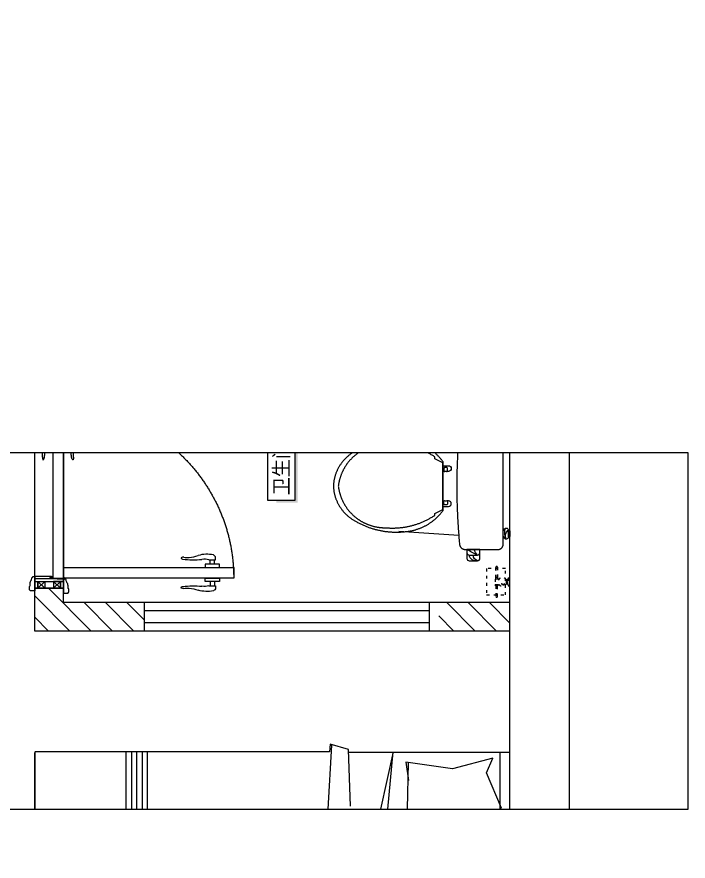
# Model space of a CAD drawing. Header units: millimetres. Extents: x 3162 to 221128, y -144913 to 11496.
# Drawn here: x 217206 to 220032, y -33634 to -30081 of the extents above; entities that cross this region are included whole.
import ezdxf
from ezdxf.enums import TextEntityAlignment as Align
from ezdxf.xclip import XClip

# ---------------------------------------------------------------- set-up
doc = ezdxf.new("R2010")
doc.units = ezdxf.units.MM
doc.header["$LTSCALE"] = 10
doc.header["$XCLIPFRAME"] = 2
for name, pattern in [('ACAD_ISO03W100', [30, 12, -18]), ('DASH', [8.89, 6.35, -2.54]), ('DOTE', [61.468, 50.8, -5.08, 0.508, -5.08]), ('HIDDEN', [9.525, 6.35, -3.175])]:
    doc.linetypes.add(name, pattern=pattern)
for name, color, linetype, lineweight in [('FC-Doorsill【门槛线】', 8, 'Continuous', 0), ('FF-Door【门】', 51, 'Continuous', 0), ('FF-FIXT【洁具】', 31, 'Continuous', 0), ('FF-MT【门套】', 20, 'Continuous', 0), ('FF-Text【平面文字】', 2, 'Continuous', 0), ('FF-【活动成品家具】', 51, 'Continuous', 0), ('Hidden【虚线】', 136, 'DASH', 0)]:
    doc.layers.add(name, color=color, linetype=linetype, lineweight=lineweight)
doc.layers.add('WALL_NEW【新建墙体】', color=4, linetype='Continuous')
doc.layers.add('WALL【墙体】', color=7, linetype='Continuous')
doc.styles.add('文字', font='')
doc.styles.get('文字').set_extended_font_data('SimSun')

# ---------------------------------------------------------------- blocks, each defined once
blk = doc.blocks.new('海龙_05091009')
at = {"layer": 'WALL【墙体】'}
for p, q in [((-3625, 1925), (3375, 1925)), ((-3375, 1675), (3375, 1675))]:
    blk.add_line(p, q, dxfattribs=at)
blk = doc.blocks.new('1500平10100181')
at = {"ltscale": 300}
for p, q in [((-749, 1000), (603.1, 1000)), ((-749, 1000), (-749, 374.1)), ((603.1, 1000), (603.1, 320.9)), ((603.1, 1000), (603.1, 345.9)), ((-1270.6, 991.6), (-770.6, 991.6)), ((-1270.6, 491.6), (-1270.6, 991.6)), ((-770.6, 991.6), (-770.6, 491.6)), ((-770.6, 491.6), (-1270.6, 491.6)), ((-1270.6, 491.6), (-770.6, 491.6)), ((-749, 374.1), (-775.9, 311.5)), ((-775.9, 311.5), (-740.1, 257.9)), ((-749, 271.3), (-749, -1000)), ((638.5, 243.1), (606, 239.9)), ((606, 239.9), (606, -999.7)), ((-749, -1000), (603.1, -1000)), ((603.1, -1000), (-749, -1000))]:
    blk.add_line(p, q, dxfattribs=at)
at = {"color": 8}
for p, q in [((-1020.6, 966.9), (-1020.6, 516.3)), ((-770.6, 491.6), (-770.6, 991.6)), ((77.1, 928.5), (369.1, 964.2)), ((369.1, 964.2), (517.3, 901.6)), ((-749, 958.2), (603.1, 958.2)), ((-570, 910.6), (-278, 946.4)), ((-278, 946.4), (-137.7, 883.8)), ((-39.2, 937.4), (32.4, 892.7)), ((-39.2, 937.4), (77.1, 928.5)), ((-39.2, 901.6), (-39.2, 937.4)), ((517.3, 901.6), (580, 928.5)), ((580, 928.5), (535.2, 758.6)), ((-686.4, 883.8), (-686.4, 919.5)), ((-686.4, 919.5), (-614.8, 874.8)), ((-686.4, 919.5), (-570, 910.6)), ((-137.7, 883.8), (-75, 910.6)), ((-75, 910.6), (-119.8, 740.7)), ((-21.3, 687.1), (-39.2, 901.6)), ((-668.5, 669.2), (-686.4, 883.8)), ((535.2, 758.6), (562.1, 561.9)), ((-1254.7, 741.6), (-786.5, 741.6)), ((-119.8, 740.7), (-92.9, 544)), ((-57.5, 551.6), (-21.3, 687.1)), ((-704.3, 535), (-668.5, 669.2)), ((-605.8, 587.2), (-703.4, 538.5)), ((16.7, 588.7), (-72.8, 544)), ((560.7, 572.1), (130.8, 561.9)), ((486.3, 572.7), (485.7, 570.5)), ((562.1, 561.9), (486.3, 572.7)), ((-632.7, 544), (-704.3, 535)), ((-516.3, 544), (-632.7, 544)), ((-155.6, 552.9), (-516.3, 544)), ((-92.9, 544), (-155.6, 552.9)), ((14.5, 561.9), (-93.5, 548.4)), ((130.8, 561.9), (14.5, 561.9)), ((-749, 383), (606.9, 508.2)), ((606.9, 508.2), (-48.2, 365.2)), ((-740.1, 257.9), (172.2, 347.3)), ((378.1, 329.4), (615.8, 320.5)), ((603.1, 345.9), (603.1, 320.9)), ((603.1, 320.9), (616.4, 320.9)), ((616.4, 320.9), (638.5, 243.1)), ((633.7, 248.9), (-740.1, 168.4)), ((-740.1, 168.4), (-360.8, 213.2)), ((229.7, -1000), (229.7, 227.8)), ((250.5, -1000), (250.5, 228.9)), ((274.6, -1000), (274.6, 230.2)), ((295.4, -1000), (295.4, 231.3)), ((319.4, -1000), (319.4, 232.6)), ((-320.9, -1000), (-320.9, 186.7)), ((-300.1, -1000), (-300.1, 187.8)), ((-276, -1000), (-276, 189)), ((-255.2, -1000), (-255.2, 190.1)), ((-231.2, -1000), (-231.2, 191.4)), ((-749, -526.3), (603.1, -526.3)), ((-749, -547.1), (603.1, -547.1)), ((-749, -571.3), (603.1, -571.3)), ((-749, -592.1), (603.1, -592.1)), ((-749, -616), (603.1, -616))]:
    blk.add_line(p, q, dxfattribs=at)
for radius in [175, 72.2]:
    blk.add_circle((-1020.6, 741.6), radius, dxfattribs=at)
blk = doc.blocks.new('马桶平面15')
at = {"color": 251}
for p, q in [((-164.1, 735.1), (-187.7, 735.1)), ((-182.4, 735.2), (-182.4, 743.3)), ((-175.9, 735.1), (-175.9, 743.3)), ((-168.6, 743.3), (-168.6, 735.1))]:
    blk.add_line(p, q, dxfattribs=at)
for points in [[(24.1, 519.2, -0.023855), (-216.9, 530.8, -0.42765), (-242.5, 555.3), (-242.5, 695.1, -0.382307), (-220.4, 714.9), (24.1, 714.9), (268.6, 714.9, -0.382307), (290.7, 695.1), (290.7, 555.3, -0.42765), (265.1, 530.8, -0.023855)], [(24.1, 0, -0.272339), (-125.1, 96, -0.163159), (-166.6, 310.4, -0.20934), (-78.5, 461.5), (24.1, 461.5), (126.7, 461.5, -0.20934), (214.8, 310.4, -0.163159), (173.3, 96, -0.272339)]]:
    blk.add_lwpolyline(points, format="xyb", close=True)
for points in [[(-171.3, 714.9, 0.288575), (-152.8, 725.1, 0.464141), (-158.6, 735.1), (-164.1, 735.1), (-164.1, 743.3), (-187.7, 743.3), (-187.7, 743.3), (-187.7, 735.1), (-193.2, 735.1, 0.464141), (-199, 725.1, 0.288575), (-180.5, 714.9)], [(-61.5, 462.9), (-61.5, 484.4, -1), (-38, 484.4), (-38, 480.5)], [(109.7, 462.9), (109.7, 484.4, 1), (86.2, 484.4), (86.2, 480.5)], [(26.7, 460.2), (121.9, 460.2), (138.7, 426.6), (147.1, 426.6, -0.17108), (199.3, 221.2, -0.383832), (24.1, 20.6, -0.383832), (-151.1, 221.2, -0.17108), (-98.9, 426.6), (-90.5, 426.6), (-73.7, 460.2), (121.9, 460.2)]]:
    blk.add_lwpolyline(points, format="xyb", dxfattribs=at)
for points in [[(-242.5, 617.1), (-242.5, 562.2), (-279.9, 562.2, -0.414214), (-289.9, 572.2), (-289.9, 607.1, -0.414214), (-279.9, 617.1)], [(-242.5, 617.1), (-242.5, 562.2), (-256.2, 562.2, -0.414214), (-266.2, 572.2), (-266.2, 607.1, -0.414214), (-256.2, 617.1)], [(-54.5, 475.5), (-54.5, 470.3, 0.414214), (-49.5, 465.3), (-38.7, 465.3, 0.58538), (-38.5, 470.3), (-38.5, 475.5, 0.58538), (-38.7, 480.5), (-49.5, 480.5, 0.414214)], [(102.7, 475.5), (102.7, 470.3, -0.414214), (97.7, 465.3), (86.9, 465.3, -0.58538), (86.7, 470.3), (86.7, 475.5, -0.58538), (86.9, 480.5), (97.7, 480.5, -0.414214)]]:
    blk.add_lwpolyline(points, format="xyb", close=True, dxfattribs=at)
for points in [[(-184.4, 527.9), (-167.1, 275.7)], [(232.6, 527.9), (215.3, 275.7)]]:
    blk.add_lwpolyline(points)
for centre, radius, start, end in [((-185.1, 755.7), 31.4, 242.8818, 319.142), ((-173.5, 774.1), 53.1, 240.7977, 292.8926), ((-262.7, 600.1), 28.1, 165.5916, 262.7603), ((-267.7, 612.3), 22.8, 193.4235, 273.8412), ((-231.7, 638.1), 46.4, 221.9148, 256.4413), ((180.7, 814.1), 492.5, 204.8643, 210.765)]:
    blk.add_arc(centre, radius, start, end, dxfattribs=at)
blk = doc.blocks.new('hlw_3_1200_120')
for p, q in [((-0.5, 0.05), (0.5, 0.05)), ((-0.5, -0.05), (0.5, -0.05))]:
    blk.add_line(p, q)
at = {"linetype": 'HIDDEN', "ltscale": 15}
for p, q in [((-0.5, 0.0208), (0.5, 0.0208)), ((-0.5, -0.0208), (0.5, -0.0208))]:
    blk.add_line(p, q, dxfattribs=at)
blk = doc.blocks.new('*U51')
at = {"color": 150}
blk.add_lwpolyline([(-5.38, -2.34), (5.38, -2.34), (5.38, 2.33), (-5.38, 2.33), (-5.38, -2.34)], dxfattribs=at)
at = {"color": 150, "ltscale": 4}
for points in [[(-5.38, 0.83), (-5.83, 0.83), (-5.38, -2.34), (-5.83, -2.79)], [(3.13, -2.34), (3.13, -2.79), (-5.38, -2.34), (-5.83, -2.79)]]:
    blk.add_solid(points, dxfattribs=at)
at = {"color": 2, "ltscale": 4, "style": '文字', "width": 0.9, "flags": 8}
blk.add_attdef('功能区文字', text='', height=2.5, dxfattribs=at).set_placement((0.01, -0.03), align=Align.MIDDLE_CENTER)
blk = doc.blocks.new('海龙工具_2009110106373373')
at = {"linetype": 'ACAD_ISO03W100', "ltscale": 0.1}
for p, q in [((-16.7, 0), (16.7, 0)), ((-16.7, -5.8), (-16.7, 0)), ((16.7, -5.8), (16.7, 0)), ((-16.7, -5.8), (16.7, -5.8)), ((-9.5, -11.1), (9.5, -11.1)), ((-7.9, -13.8), (7.9, -13.8)), ((-6.9, -13.8), (-6.9, -11.1)), ((6.9, -13.8), (6.9, -11.1))]:
    blk.add_line(p, q, dxfattribs=at)
at = {"color": 8, "linetype": 'ACAD_ISO03W100', "ltscale": 0.1}
for p, q in [((-16.7, -4.4), (16.7, -4.4)), ((-6.6, -13.8), (-6.6, -11.1)), ((-6.1, -13.8), (-6.1, -11.1)), ((-2.5, -13.8), (-2.5, -11.1)), ((5.6, -13.8), (5.6, -11.1)), ((5.9, -13.8), (5.9, -11.1)), ((6.4, -13.8), (6.4, -11.1)), ((7, -33.3), (9.2, -33.3)), ((7.8, -20.3), (11.9, -22.7))]:
    blk.add_line(p, q, dxfattribs=at)
blk.add_lwpolyline([(-55.5, -96.8), (55.2, -96.8), (55.2, -17.4), (-55.5, -17.4)], close=True, dxfattribs=at)
for points in [[(-17.6, -56.1), (-64.4, -56.1)], [(-17.6, -56.7), (-64, -56.7)], [(17.6, -56.1), (64.4, -56.1)], [(17.6, -56.7), (64, -56.7)]]:
    blk.add_lwpolyline(points, dxfattribs=at)
at = {"linetype": 'ACAD_ISO03W100', "ltscale": 0.1}
for points in [[(-61.4, -51), (-17.6, -51)], [(-17.6, -57.8), (-61.4, -57.8)], [(-11.7, -49.5), (-17.6, -49.5), (-17.6, -58.8), (-11.7, -58.8)], [(-11.7, -43.8), (-11.7, -59.9), (11.7, -59.9), (11.7, -43.8)], [(11.7, -49.5), (17.6, -49.5), (17.6, -58.8), (11.7, -58.8)], [(61.4, -51), (17.6, -51)], [(17.6, -57.8), (61.4, -57.8)]]:
    blk.add_lwpolyline(points, dxfattribs=at)
for centre, radius, start, end in [((0, -30), 18.1, 116.1175, 63.8825), ((-20.9, -14.2), 11.8, 15.3828, 45.4987), ((20.9, -14.2), 11.8, 134.5013, 164.6172), ((-61.4, -54.4), 3.41, 90, 270), ((61.4, -54.4), 3.41, 270, 90)]:
    blk.add_arc(centre, radius, start, end, dxfattribs=at)
at = {"color": 8, "linetype": 'ACAD_ISO03W100', "ltscale": 0.1}
for centre, radius, start, end in [((-15.3, -11.8), 11.2, 3.7227, 32.4859), ((-22.2, -12.5), 18.8, 4.2436, 20.7431), ((14.7, -12.4), 11.2, 143.8042, 173.1553), ((16.9, -14.2), 11.8, 134.5013, 164.6172), ((21.6, -18.2), 16.8, 132.4216, 154.9263), ((0.7, -26.4), 9.31, 311.8793, 40.3803), ((0.9, -25.5), 11.4, 317.035, 14.508)]:
    blk.add_arc(centre, radius, start, end, dxfattribs=at)
blk = doc.blocks.new('门套线03')
at = {"ltscale": 100}
blk.add_lwpolyline([(60, 0), (60, 19.7, -0.339185), (56.6, 23.1), (42, 23.1, -0.360475), (38.5, 19.7), (29.2, 19.7, 0.137802), (14.5, 14.7, -0.16589), (3.4, 11.9), (3.4, 8.7), (0, 8.7), (0, 0)], format="xyb", close=True, dxfattribs=at)
blk = doc.blocks.new('HL_Door_Hinge')
at = {"color": 0, "linetype": 'DOTE', "ltscale": 0.04}
for p, q in [((-4, 3), (4, 3)), ((0, -1), (0, 7))]:
    blk.add_line(p, q, dxfattribs=at)
at = {"color": 0, "linetype": 'DASH', "ltscale": 5}
for p, q in [((-2, -26), (-2, 0.8)), ((-0.5, -26), (-0.5, 0)), ((0.5, -26), (0.5, 0)), ((2, -26), (2, 0.8)), ((-0.5, -26), (-2, -26)), ((0.5, -26), (2, -26))]:
    blk.add_line(p, q, dxfattribs=at)
for radius in [3, 2]:
    blk.add_circle((0, 3), radius, dxfattribs=at)
blk = doc.blocks.new('HL_Door_Seal')
at = {"color": 0}
for p, q in [((5, 0), (-5, 0)), ((-1, 6), (-0.5, 6.5)), ((-1, 6), (-0.5, 6)), ((-1, 5.5), (-0.5, 6)), ((-1, 5.5), (-0.5, 5.5)), ((-1, 5), (-0.5, 5.5)), ((-1, 4.5), (-0.5, 5)), ((-1, 5), (-0.5, 5)), ((-1, 4.5), (-0.5, 4.5)), ((-1, 4), (-0.5, 4.5)), ((-1, 4), (-0.5, 4)), ((-1, 3.5), (-0.5, 4)), ((-1, 3.5), (-0.5, 3.5)), ((-1, 3), (-0.5, 3.5)), ((-1, 3), (-0.5, 3)), ((-1, 2.5), (-0.5, 3)), ((-1, 2.5), (-0.5, 2.5)), ((-1, 2), (-0.5, 2.5)), ((-1, 2), (-0.5, 2)), ((-1, 1.5), (-0.5, 2)), ((-1, 1.5), (-0.5, 1.5)), ((-1, 1), (-0.5, 1.5)), ((-1, 1), (-0.5, 1)), ((-1, 0.5), (-0.5, 1)), ((-1, 0.5), (-0.5, 0.5)), ((-1, 0), (-0.5, 0.5)), ((-0.5, 6.5), (0.5, 6.5)), ((1, 6), (0.5, 6.5)), ((1, 6), (0.5, 6)), ((1, 5.5), (0.5, 6)), ((1, 5.5), (0.5, 5.5)), ((1, 5), (0.5, 5.5)), ((1, 5), (0.5, 5)), ((1, 4.5), (0.5, 5)), ((1, 4.5), (0.5, 4.5)), ((1, 4), (0.5, 4.5)), ((1, 4), (0.5, 4)), ((1, 3.5), (0.5, 4)), ((1, 3.5), (0.5, 3.5)), ((1, 3), (0.5, 3.5)), ((1, 3), (0.5, 3)), ((1, 2.5), (0.5, 3)), ((1, 2.5), (0.5, 2.5)), ((1, 2), (0.5, 2.5)), ((1, 2), (0.5, 2)), ((1, 1.5), (0.5, 2)), ((1, 1.5), (0.5, 1.5)), ((1, 1), (0.5, 1.5)), ((1, 1), (0.5, 1)), ((1, 0.5), (0.5, 1)), ((1, 0.5), (0.5, 0.5)), ((1, 0), (0.5, 0.5))]:
    blk.add_line(p, q, dxfattribs=at)
blk.add_lwpolyline([(-3.9, -1, 0.774597), (3.9, -1)], format="xyb", close=True, dxfattribs=at)
blk.add_arc((0, 0), 5, 180, 0.0005, dxfattribs=at)
blk = doc.blocks.new('门把手02')
at = {"color": 250}
for p, q in [((-13.5, 32.2), (-13.5, 40.9)), ((-30.4, 14.6), (-15.2, 14.6)), ((-30.4, 0), (-30.4, 14.6)), ((30.4, 0), (-30.4, 0)), ((-15.2, 14.6), (19.6, 14.6)), ((-15.2, 14.6), (19.6, 14.6)), ((12.9, 32.2), (-13.5, 32.2)), ((-9.4, 14.6), (-9.4, 32.2)), ((9.4, 14.6), (9.4, 32.2)), ((19.6, 14.6), (30.4, 14.6)), ((30.4, 14.6), (30.4, 0))]:
    blk.add_line(p, q, dxfattribs=at)
at = {"color": 250, "extrusion": (0, 0, -1)}
for centre, major_axis, start_param, end_param in [((-1.3, 40.9), (-8.59, 8.59), 5.497787, 6.813202), ((23.4, -64.1), (-0.1, 120), -0.233047, 0.306451), ((107.8, 189.2), (1.8, 147), 3.194781, 3.464277), ((105.2, 172), (-91.7, 91.7), 3.813778, 3.981187), ((122.5, 24), (-13.7, 13.7), 0.647464, 1.248663), ((124, 43.6), (5.92, 5.92), 1.238085, 2.228964), ((130.6, 40.4), (-0.729, 0.729), 1.325662, 2.819982), ((12.9, 37.2), (3.58, 3.58), 2.124304, 2.356194), ((33.8, -51.4), (0, 86), -0.231441, 0.114669), ((79.3, 368.4), (-0.1, 336.3), 3.005111, 3.247916)]:
    blk.add_ellipse(centre, major_axis=major_axis, ratio=1, start_param=start_param, end_param=end_param, dxfattribs=at)
blk = doc.blocks.new('hld_1_722.134_120_门把手02_门套线03_45_0_0_3_40_0_1_1')
at = {"layer": 'FC-Doorsill【门槛线】'}
for p, q in [((-0.5, 0.0748), (0.5, 0.0748)), ((-0.5, -0.0748), (0.5, -0.0748))]:
    blk.add_line(p, q, dxfattribs=at)
at = {"layer": 'FF-Door【门】'}
blk.add_lwpolyline([(-0.447, 0.0748), (-0.3909, 0.0748), (-0.3909, 0.9688), (-0.447, 0.9688)], close=True, dxfattribs=at)
at = {"layer": 'FF-Door【门】', "color": 250, "linetype": 'ACAD_ISO03W100', "ltscale": 0.104167}
blk.add_lwpolyline([(-0.447, 0.0748), (0.447, 0.0748), (0.447, 0.0187), (-0.447, 0.0187)], close=True, dxfattribs=at)
at = {"layer": 'FF-Door【门】', "color": 8, "linetype": 'HIDDEN', "ltscale": 60}
blk.add_arc((-0.447, 0.0748), 0.894, 0, 90, dxfattribs=at)
at = {"layer": 'FF-MT【门套】', "color": 250}
for p, q in [((-0.4651, 0.0598), (-0.5, 0.0224)), ((-0.4651, 0.0224), (-0.5, 0.0598)), ((0.4651, 0.0598), (0.5, 0.0224)), ((0.4651, 0.0224), (0.5, 0.0598)), ((-0.5, -0.0224), (-0.4651, -0.0598)), ((-0.5, -0.0598), (-0.4651, -0.0224)), ((0.5, -0.0224), (0.4651, -0.0598)), ((0.5, -0.0598), (0.4651, -0.0224))]:
    blk.add_line(p, q, dxfattribs=at)
for points in [[(-0.5, 0.0748), (-0.4651, 0.0748), (-0.4651, 0.0598), (-0.5, 0.0598)], [(-0.4651, 0.0598), (-0.4651, 0.0224), (-0.5, 0.0224), (-0.5, 0.0598)], [(-0.4651, 0.0748), (-0.4501, 0.0748), (-0.4501, -0.0748), (-0.4651, -0.0748)], [(0.4651, 0.0748), (0.4501, 0.0748), (0.4501, -0.0748), (0.4651, -0.0748)], [(0.5, 0.0748), (0.4651, 0.0748), (0.4651, 0.0598), (0.5, 0.0598)], [(0.4651, 0.0598), (0.4651, 0.0224), (0.5, 0.0224), (0.5, 0.0598)], [(-0.5, -0.0224), (-0.5, -0.0598), (-0.4651, -0.0598), (-0.4651, -0.0224)], [(0.5, -0.0224), (0.5, -0.0598), (0.4651, -0.0598), (0.4651, -0.0224)], [(-0.5, -0.0748), (-0.4651, -0.0748), (-0.4651, -0.0598), (-0.5, -0.0598)], [(0.5, -0.0748), (0.4651, -0.0748), (0.4651, -0.0598), (0.5, -0.0598)]]:
    blk.add_lwpolyline(points, close=True, dxfattribs=at)
at = {"layer": 'FF-MT【门套】'}
for points in [[(-0.5, 0.0748), (-0.4501, 0.0748), (-0.4501, 0.0125), (-0.4377, 0.0125), (-0.4377, -0.0748), (-0.5, -0.0748)], [(0.5, 0.0748), (0.4501, 0.0748), (0.4501, 0.0125), (0.4377, 0.0125), (0.4377, -0.0748), (0.5, -0.0748)]]:
    blk.add_lwpolyline(points, close=True, dxfattribs=at)
at = {"layer": 'FF-Door【门】', "color": 250, "yscale": 0.001246673720702, "zscale": 0.001246673720702}
for name, p, xscale, rotation in [('门把手02', (-0.447, 0.8566), -0.001246673720702, 90.00000000000593), ('门把手02', (-0.3909, 0.8566), 0.001246673720702, 270.0000000000178), ('HL_Door_Seal', (-0.4439, 0.0125), 0.001246673720702, 180.0000000000119), ('HL_Door_Seal', (0.4439, 0.0125), -0.001246673720702, 180)]:
    blk.add_blockref(name, p, dxfattribs=dict(at, xscale=xscale, rotation=rotation))
at = {"layer": 'FF-Door【门】', "color": 250, "zscale": 0.001246673720702}
for name, p, xscale, yscale in [('门把手02', (0.3379, 0.0748), -0.001246673720702, 0.001246673720702), ('HL_Door_Hinge', (-0.4486, 0.0748), 0.001246673720702, 0.001246673720702), ('门把手02', (0.3379, 0.0187), -0.001246673720702, -0.001246673720702)]:
    blk.add_blockref(name, p, dxfattribs=dict(at, xscale=xscale, yscale=yscale))
at = {"layer": 'FF-MT【门套】', "zscale": 0.001246673720702}
for p, xscale, yscale in [((-0.4501, 0.0748), -0.001246673720702, 0.001246673720702), ((0.4501, 0.0748), 0.001246673720702, 0.001246673720702), ((-0.4377, -0.0748), -0.001246673720702, -0.001246673720702), ((0.4377, -0.0748), 0.001246673720702, -0.001246673720702)]:
    blk.add_blockref('门套线03', p, dxfattribs=dict(at, xscale=xscale, yscale=yscale))
blk = doc.blocks.new('海龙_05140578')
at = {"layer": 'WALL_NEW【新建墙体】'}
h = blk.add_hatch(dxfattribs=at)
h.set_pattern_fill('ANSI31', color=8, scale=20, style=0)
h.set_pattern_definition([(45, (-3175, 1275), (-44.9013, 44.9013), [])])
h.paths.add_polyline_path([(-3095, 1875), (-3175, 1875), (-3175, 1275), (-3095, 1275)])
h.paths.add_polyline_path([(-3095, -1275), (-3175, -1275), (-3175, -1875), (-3095, -1875)])
h.paths.add_polyline_path([(1355, 125), (1175, 125), (1175, -335), (1295, -335), (1295, 5), (1355, 5)])
h.paths.add_polyline_path([(1295, 1875), (1175, 1875), (1175, 1275), (1295, 1275)])
h.paths.add_polyline_path([(1295, -1575), (1175, -1575), (1175, -1875), (1295, -1875)])
h.paths.add_polyline_path([(3375, 325), (3135, 325), (3135, 125), (2157.1, 125), (2157.1, 5), (3375, 5)])
h.paths.add_polyline_path([(2320, 1875), (2200, 1875), (2200, 1275), (2320, 1275)])
for p, q in [((1175, -335), (1175, 125)), ((1175, 125), (1355, 125)), ((1355, 5), (1355, 125)), ((1295, -335), (1295, 5)), ((1295, 5), (1355, 5)), ((1295, -335), (1175, -335)), ((1175, -1875), (1175, -1535)), ((1295, -1535), (1175, -1535)), ((1295, -1875), (1295, -1535)), ((1175, -1875), (1295, -1875))]:
    blk.add_line(p, q, dxfattribs=at)
blk.add_lwpolyline([(1355, 125), (2157.1, 125), (2157.1, 5), (1355, 5)], close=True, dxfattribs=at)
at = {"layer": 'WALL【墙体】'}
for p, q in [((-3375, -1875), (3375, -1875)), ((-3625, -2125), (3625, -2125))]:
    blk.add_line(p, q, dxfattribs=at)
at = {"xscale": -802.1344987015872, "yscale": 802.1344987015872, "zscale": 802.1344987015872, "rotation": 180.0000000000117}
blk.add_blockref('hld_1_722.134_120_门把手02_门套线03_45_0_0_3_40_0_1_1', (1756.1, 65), dxfattribs=at)
at = {"layer": 'FF-FIXT【洁具】', "xscale": -1, "rotation": 180}
blk.add_blockref('马桶平面15', (1760.9, -1131.7), dxfattribs=at)
at = {"layer": 'FF-FIXT【洁具】', "rotation": 180}
blk.add_blockref('海龙工具_2009110106373373', (1382.3, -1873.3), dxfattribs=at)
at = {"layer": 'FF-Text【平面文字】'}
ref = blk.add_blockref('*U51', (1860.6, -911.9), dxfattribs=dict(at, xscale=25, yscale=25, zscale=25))
ref.add_attrib('功能区文字', '卫生间', dxfattribs={"layer": '0', "color": 2, "ltscale": 4, "height": 62.5, "style": '文字', "width": 0.9}).set_placement((1860.9, -912.6), align=Align.MIDDLE_CENTER)
at = {"layer": 'FF-【活动成品家具】', "xscale": -1, "rotation": 180}
blk.add_blockref('1500平10100181', (60.6, -875), dxfattribs=at)
at = {"layer": 'WALL_NEW【新建墙体】', "xscale": 1200, "yscale": 1200, "zscale": 1200, "rotation": 89.99999999999984}
blk.add_blockref('hlw_3_1200_120', (1235, -935), dxfattribs=at)

msp = doc.modelspace()

# ---------------------------------------------------------------- linework, layer by layer
at = {"layer": 'Hidden【虚线】'}
msp.add_lwpolyline([(220032, -33415.7), (220032, -31915.7), (214782, -31915.7), (214782, -33415.7)], close=True, dxfattribs=at)

# ---------------------------------------------------------------- block references
at = {"layer": 'WALL_NEW【新建墙体】'}
ref = msp.add_blockref('海龙_05091009', (217654.6, -28385), dxfattribs=dict(at, rotation=270))
XClip(ref).set_block_clipping_path([(-4124.9999941629, -2424.9999802007), (-2624.9999941629, 2425.0000197993)])
ref = msp.add_blockref('海龙_05140578', (217407, -33840.7), dxfattribs=dict(at, rotation=89.99999999999999))
XClip(ref).set_block_clipping_path([(425.0000058371, -2624.9999844621), (1925.0000058371, 2625.0000155379)])

doc.saveas('drawing.dxf')
